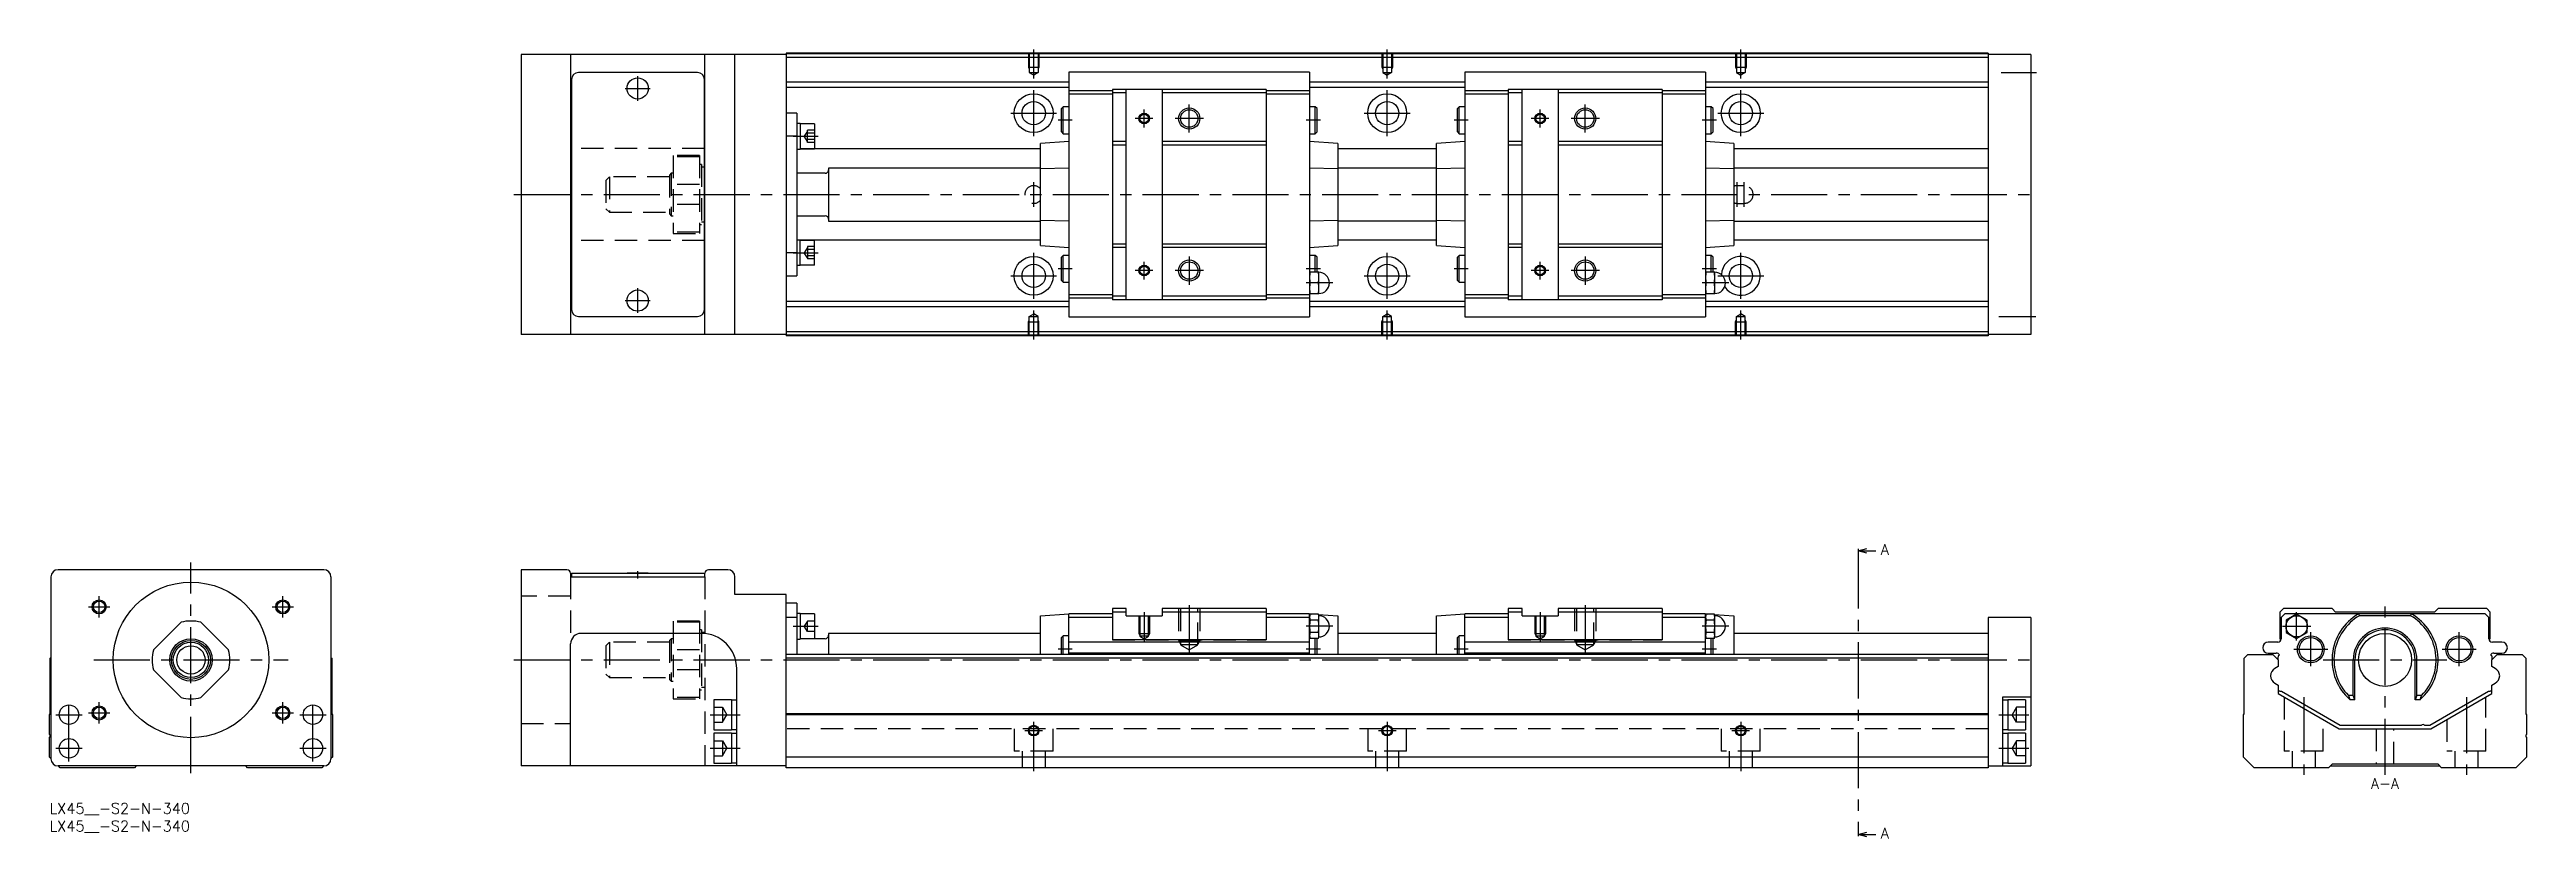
# Model space of a CAD drawing. Extents: x 0 to 701, y -10 to 213.
import ezdxf

# ---------------------------------------------------------------- set-up
doc = ezdxf.new("R2010")
doc.units = 0
doc.header["$LTSCALE"] = 0.5
doc.linetypes.add('CENTER', pattern=[50.8, 31.75, -6.35, 6.35, -6.35])
doc.linetypes.add('DASHED', pattern=[19.05, 12.7, -6.35])
for name, color, linetype in [('MSM_CENTER', 1, 'CENTER'), ('MSM_CONTINUOUS', 7, 'CONTINUOUS'), ('MSM_DASHED', 4, 'DASHED'), ('MSM_NARROW', 5, 'CONTINUOUS'), ('MSM_PART_NUMBER', 7, 'CONTINUOUS')]:
    doc.layers.add(name, color=color, linetype=linetype)
doc.styles.get("Standard").update_dxf_attribs({"font": 'txt.shx', "height": 3, "bigfont": 'bigfont.shx'})

# ---------------------------------------------------------------- blocks, each defined once
blk = doc.blocks.new('*U4')
at = {"layer": 'MSM_PART_NUMBER'}
blk.add_text('LX45__-S2-N-340', height=3, dxfattribs=at).set_placement((0, -3))
blk = doc.blocks.new('*U5')
at = {"layer": 'MSM_PART_NUMBER'}
blk.add_text('LX45__-S2-N-340', height=3, dxfattribs=at).set_placement((0, -8))

msp = doc.modelspace()

# ---------------------------------------------------------------- linework, layer by layer
at = {"layer": 'MSM_CENTER'}
for p, q in [((278.36, 204.91), (278.36, 213.12)), ((378.36, 204.91), (378.36, 213.12)), ((478.36, 204.91), (478.36, 213.12)), ((166.36, 198.62), (166.36, 205.62)), ((552.03, 206.62), (561.98, 206.62)), ((162.86, 202.12), (169.86, 202.12)), ((278.36, 188.62), (278.36, 201.62)), ((322.36, 189.62), (322.36, 197.62)), ((378.36, 188.62), (378.36, 201.62)), ((434.36, 189.62), (434.36, 197.62)), ((478.36, 188.62), (478.36, 201.62)), ((271.86, 195.12), (284.85, 195.12)), ((289.26, 193.12), (285.27, 193.12)), ((312.11, 193.62), (307.11, 193.62)), ((309.61, 191.12), (309.61, 196.12)), ((326.36, 193.62), (318.36, 193.62)), ((359.47, 193.12), (355.45, 193.12)), ((371.86, 195.12), (384.86, 195.12)), ((401.26, 193.12), (397.27, 193.12)), ((424.11, 193.62), (419.11, 193.62)), ((421.61, 191.12), (421.61, 196.12)), ((438.36, 193.62), (430.36, 193.62)), ((471.47, 193.12), (467.45, 193.12)), ((471.86, 195.12), (484.86, 195.12)), ((210.36, 188.58), (217.36, 188.58)), ((278.36, 168.62), (278.36, 175.62)), ((477.36, 168.62), (477.36, 175.62)), ((479.36, 168.62), (479.36, 175.62)), ((131.36, 172.12), (562.36, 172.12)), ((210.36, 155.67), (217.36, 155.67)), ((278.36, 142.62), (278.36, 155.62)), ((322.36, 154.62), (322.36, 146.62)), ((378.36, 142.62), (378.36, 155.62)), ((434.36, 154.62), (434.36, 146.62)), ((478.36, 142.62), (478.36, 155.62)), ((271.86, 149.12), (284.86, 149.12)), ((289.26, 151.12), (285.27, 151.12)), ((312.11, 150.62), (307.11, 150.62)), ((309.61, 148.12), (309.61, 153.12)), ((326.36, 150.62), (318.36, 150.62)), ((359.47, 151.12), (355.45, 151.12)), ((362.95, 147.12), (355.47, 147.12)), ((371.86, 149.12), (384.86, 149.12)), ((401.26, 151.12), (397.27, 151.12)), ((424.11, 150.62), (419.11, 150.62)), ((421.61, 148.12), (421.61, 153.12)), ((438.36, 150.62), (430.36, 150.62)), ((471.47, 151.12), (467.45, 151.12)), ((474.95, 147.12), (467.47, 147.12)), ((471.86, 149.12), (484.86, 149.12)), ((162.86, 142.12), (169.86, 142.12)), ((166.36, 138.62), (166.36, 145.62)), ((278.36, 131.12), (278.36, 139.33)), ((378.36, 131.12), (378.36, 139.33)), ((478.36, 131.12), (478.36, 139.33)), ((551.36, 137.62), (561.86, 137.62)), ((511.52, 70.87), (511.52, -8.37)), ((40, 8.5), (40, 68)), ((166.36, 63.5), (166.36, 65.6)), ((14.02, 52.5), (14.02, 58.5)), ((65.98, 52.5), (65.98, 58.5)), ((11.02, 55.5), (17.02, 55.5)), ((62.98, 55.5), (68.98, 55.5)), ((210.36, 50), (217.36, 50)), ((309.61, 54), (309.61, 45.5)), ((322.36, 56), (322.36, 42.3)), ((362.95, 50), (355.47, 50)), ((421.61, 54), (421.61, 45.5)), ((434.36, 56), (434.36, 42.3)), ((474.95, 50), (467.47, 50)), ((631.59, 50), (639.59, 50)), ((635.59, 46), (635.59, 54)), ((660.59, 8), (660.59, 56)), ((289.26, 43.5), (285.27, 43.5)), ((359.5, 43.5), (355.47, 43.5)), ((401.26, 43.5), (397.27, 43.5)), ((471.5, 43.5), (467.47, 43.5)), ((634.79, 43.5), (644.39, 43.5)), ((639.59, 38.7), (639.59, 48.3)), ((676.79, 43.5), (686.39, 43.5)), ((681.59, 38.7), (681.59, 48.3)), ((12.5, 40.5), (67.5, 40.5)), ((131.36, 40.5), (562.36, 40.5)), ((643.09, 40.5), (678.09, 40.5)), ((5.5, 11.75), (5.5, 28.75)), ((14.02, 22.5), (14.02, 28.5)), ((65.98, 22.5), (65.98, 28.5)), ((74.5, 11.75), (74.5, 28.75)), ((637.59, 29.97), (637.59, 8)), ((683.59, 29.97), (683.59, 8)), ((1.75, 25), (9.25, 25)), ((11.02, 25.5), (17.02, 25.5)), ((62.98, 25.5), (68.98, 25.5)), ((70.75, 25), (78.25, 25)), ((186.86, 25), (195.36, 25)), ((278.36, 9), (278.36, 23)), ((378.36, 23), (378.36, 9)), ((478.36, 23), (478.36, 9)), ((551.36, 25), (559.86, 25)), ((1.75, 15.5), (9.25, 15.5)), ((70.75, 15.5), (78.25, 15.5)), ((186.86, 15.5), (195.36, 15.5)), ((275.86, 20.5), (280.86, 20.5)), ((375.86, 20.5), (380.86, 20.5)), ((475.86, 20.5), (480.86, 20.5)), ((551.36, 15.5), (559.86, 15.5))]:
    msp.add_line(p, q, dxfattribs=at)
at = {"layer": 'MSM_CONTINUOUS'}
for p, q in [((208.36, 211.72), (133.36, 211.72)), ((133.36, 211.72), (133.36, 132.52)), ((147.36, 211.72), (147.36, 132.52)), ((185.36, 132.52), (185.36, 211.72)), ((193.86, 132.52), (193.86, 211.72)), ((548.36, 212.12), (208.36, 212.12)), ((208.36, 212.12), (208.36, 132.12)), ((548.36, 211.92), (208.36, 211.92)), ((548.36, 210.92), (208.36, 210.92)), ((548.36, 212.12), (548.36, 132.12)), ((560.36, 211.72), (548.36, 211.72)), ((560.36, 211.72), (560.36, 132.52)), ((147.66, 204.62), (147.66, 139.62)), ((183.26, 206.62), (149.66, 206.62)), ((185.26, 139.62), (185.26, 204.62)), ((288.31, 203.87), (208.36, 203.87)), ((356.41, 206.72), (288.31, 206.72)), ((288.31, 206.72), (288.31, 137.52)), ((356.41, 206.72), (356.41, 137.52)), ((400.31, 203.87), (356.41, 203.87)), ((468.41, 206.72), (400.31, 206.72)), ((400.31, 206.72), (400.31, 137.52)), ((468.41, 206.72), (468.41, 137.52)), ((548.36, 203.87), (468.41, 203.87)), ((147.66, 202.22), (147.36, 202.22)), ((147.66, 197.72), (147.36, 197.72)), ((185.36, 202.22), (185.26, 202.22)), ((185.36, 197.72), (185.26, 197.72)), ((288.31, 202.37), (208.36, 202.37)), ((286.71, 196.92), (286.21, 196.42)), ((286.21, 189.82), (286.21, 196.42)), ((288.31, 196.92), (286.71, 196.92)), ((286.71, 189.32), (286.71, 196.92)), ((300.61, 201.47), (288.31, 201.47)), ((300.61, 200.47), (288.31, 200.47)), ((344.11, 201.87), (300.61, 201.87)), ((300.61, 201.87), (300.61, 142.37)), ((304.51, 200.87), (300.61, 200.87)), ((304.51, 142.37), (304.51, 201.87)), ((314.71, 201.87), (314.71, 142.37)), ((344.11, 200.87), (314.71, 200.87)), ((344.11, 201.87), (344.11, 142.37)), ((356.41, 201.47), (344.11, 201.47)), ((356.41, 200.47), (344.11, 200.47)), ((400.31, 202.37), (356.41, 202.37)), ((358.01, 196.92), (356.41, 196.92)), ((358.01, 189.32), (358.01, 196.92)), ((358.51, 196.42), (358.01, 196.92)), ((358.51, 189.82), (358.51, 196.42)), ((398.71, 196.92), (398.21, 196.42)), ((398.21, 189.82), (398.21, 196.42)), ((400.31, 196.92), (398.71, 196.92)), ((398.71, 189.32), (398.71, 196.92)), ((412.61, 201.47), (400.31, 201.47)), ((412.61, 200.47), (400.31, 200.47)), ((456.11, 201.87), (412.61, 201.87)), ((412.61, 201.87), (412.61, 142.37)), ((416.51, 200.87), (412.61, 200.87)), ((416.51, 142.37), (416.51, 201.87)), ((426.71, 201.87), (426.71, 142.37)), ((456.11, 200.87), (426.71, 200.87)), ((456.11, 201.87), (456.11, 142.37)), ((468.41, 201.47), (456.11, 201.47)), ((468.41, 200.47), (456.11, 200.47)), ((548.36, 202.37), (468.41, 202.37)), ((470.01, 196.92), (468.41, 196.92)), ((470.01, 189.32), (470.01, 196.92)), ((470.51, 196.42), (470.01, 196.92)), ((470.51, 189.82), (470.51, 196.42)), ((211.36, 195.12), (208.36, 195.12)), ((211.36, 195.12), (211.36, 149.12)), ((212.36, 192.23), (211.36, 192.23)), ((212.36, 192.23), (212.36, 184.93)), ((216.36, 192.08), (212.36, 192.08)), ((216.36, 192.08), (216.36, 185.08)), ((286.21, 189.82), (286.71, 189.32)), ((286.71, 189.32), (288.31, 189.32)), ((356.41, 189.32), (358.01, 189.32)), ((358.01, 189.32), (358.51, 189.82)), ((398.21, 189.82), (398.71, 189.32)), ((398.71, 189.32), (400.31, 189.32)), ((468.41, 189.32), (470.01, 189.32)), ((470.01, 189.32), (470.51, 189.82)), ((147.66, 185.12), (147.36, 185.12)), ((185.36, 185.12), (185.26, 185.12)), ((211.36, 188.65), (208.36, 188.65)), ((211.36, 184.93), (212.36, 184.93)), ((212.36, 185.08), (216.36, 185.08)), ((280.31, 185.05), (212.36, 185.05)), ((288.31, 187.12), (280.31, 186.57)), ((280.31, 157.68), (280.31, 186.57)), ((304.51, 187.12), (300.61, 187.12)), ((304.51, 186.12), (300.61, 186.12)), ((344.11, 187.12), (314.71, 187.12)), ((344.11, 186.12), (314.71, 186.12)), ((364.41, 186.57), (356.41, 187.12)), ((364.41, 186.57), (364.41, 157.68)), ((392.31, 185.05), (364.41, 185.05)), ((400.31, 187.12), (392.31, 186.57)), ((392.31, 157.68), (392.31, 186.57)), ((416.51, 187.12), (412.61, 187.12)), ((416.51, 186.12), (412.61, 186.12)), ((456.11, 187.12), (426.71, 187.12)), ((456.11, 186.12), (426.71, 186.12)), ((476.41, 186.57), (468.41, 187.12)), ((476.41, 186.57), (476.41, 157.68)), ((548.36, 185.05), (476.41, 185.05)), ((185.36, 179.87), (185.26, 179.87)), ((219.36, 178.12), (211.36, 178.12)), ((220.36, 179.62), (220.36, 164.62)), ((280.31, 179.62), (220.36, 179.62)), ((288.31, 179.61), (280.31, 179.36)), ((364.41, 179.36), (356.41, 179.61)), ((392.31, 179.62), (364.41, 179.62)), ((400.31, 179.61), (392.31, 179.36)), ((476.41, 179.36), (468.41, 179.61)), ((548.36, 179.62), (476.41, 179.62)), ((185.26, 164.37), (185.36, 164.37)), ((211.36, 166.12), (219.36, 166.12)), ((220.36, 164.62), (280.31, 164.62)), ((280.31, 164.89), (288.31, 164.64)), ((356.41, 164.64), (364.41, 164.89)), ((392.31, 164.62), (364.41, 164.62)), ((392.31, 164.89), (400.31, 164.64)), ((468.41, 164.64), (476.41, 164.89)), ((476.41, 164.62), (548.36, 164.62)), ((147.66, 159.12), (147.36, 159.12)), ((185.36, 159.12), (185.26, 159.12)), ((211.36, 155.6), (208.36, 155.6)), ((211.36, 159.32), (212.36, 159.32)), ((212.36, 152.02), (212.36, 159.32)), ((280.31, 159.2), (212.36, 159.2)), ((212.36, 159.17), (216.36, 159.17)), ((216.36, 152.17), (216.36, 159.17)), ((280.31, 157.68), (288.31, 157.12)), ((286.71, 154.92), (286.21, 154.42)), ((286.21, 147.82), (286.21, 154.42)), ((288.31, 154.92), (286.71, 154.92)), ((286.71, 147.32), (286.71, 154.92)), ((304.51, 158.12), (300.61, 158.12)), ((304.51, 157.12), (300.61, 157.12)), ((344.11, 158.12), (314.71, 158.12)), ((344.11, 157.12), (314.71, 157.12)), ((356.41, 157.12), (364.41, 157.68)), ((358.01, 154.92), (356.41, 154.92)), ((358.51, 154.42), (358.01, 154.92)), ((358.01, 150.12), (358.01, 154.92)), ((358.51, 150.12), (358.51, 154.42)), ((392.31, 159.2), (364.41, 159.2)), ((392.31, 157.68), (400.31, 157.12)), ((398.71, 154.92), (398.21, 154.42)), ((398.21, 147.82), (398.21, 154.42)), ((400.31, 154.92), (398.71, 154.92)), ((398.71, 147.32), (398.71, 154.92)), ((416.51, 158.12), (412.61, 158.12)), ((416.51, 157.12), (412.61, 157.12)), ((456.11, 158.12), (426.71, 158.12)), ((456.11, 157.12), (426.71, 157.12)), ((468.41, 157.12), (476.41, 157.68)), ((470.01, 154.92), (468.41, 154.92)), ((470.51, 154.42), (470.01, 154.92)), ((470.01, 150.12), (470.01, 154.92)), ((470.51, 150.12), (470.51, 154.42)), ((548.36, 159.2), (476.41, 159.2)), ((208.36, 149.12), (211.36, 149.12)), ((212.36, 152.02), (211.36, 152.02)), ((216.36, 152.17), (212.36, 152.17)), ((286.21, 147.82), (286.71, 147.32)), ((286.71, 147.32), (288.31, 147.32)), ((359.01, 150.12), (356.41, 150.12)), ((358.89, 147.12), (356.53, 147.12)), ((359.01, 144.12), (359.01, 150.12)), ((398.21, 147.82), (398.71, 147.32)), ((398.71, 147.32), (400.31, 147.32)), ((471.01, 150.12), (468.41, 150.12)), ((470.89, 147.12), (468.53, 147.12)), ((471.01, 144.12), (471.01, 150.12)), ((147.66, 146.52), (147.36, 146.52)), ((147.36, 142.02), (147.66, 142.02)), ((185.36, 146.52), (185.26, 146.52)), ((185.26, 142.02), (185.36, 142.02)), ((288.31, 141.87), (208.36, 141.87)), ((288.31, 140.37), (208.36, 140.37)), ((300.61, 143.77), (288.31, 143.77)), ((300.61, 142.77), (288.31, 142.77)), ((304.51, 143.37), (300.61, 143.37)), ((344.11, 142.37), (300.61, 142.37)), ((344.11, 143.37), (314.71, 143.37)), ((356.41, 143.77), (344.11, 143.77)), ((356.41, 142.77), (344.11, 142.77)), ((356.41, 144.12), (359.01, 144.12)), ((400.31, 141.87), (356.41, 141.87)), ((400.31, 140.37), (356.41, 140.37)), ((412.61, 143.77), (400.31, 143.77)), ((412.61, 142.77), (400.31, 142.77)), ((416.51, 143.37), (412.61, 143.37)), ((456.11, 142.37), (412.61, 142.37)), ((456.11, 143.37), (426.71, 143.37)), ((468.41, 143.77), (456.11, 143.77)), ((468.41, 142.77), (456.11, 142.77)), ((468.41, 144.12), (471.01, 144.12)), ((548.36, 141.87), (468.41, 141.87)), ((548.36, 140.37), (468.41, 140.37)), ((149.66, 137.62), (183.26, 137.62)), ((548.36, 133.32), (208.36, 133.32)), ((288.31, 137.52), (356.41, 137.52)), ((400.31, 137.52), (468.41, 137.52)), ((208.36, 132.52), (133.36, 132.52)), ((548.36, 132.32), (208.36, 132.32)), ((548.36, 132.12), (208.36, 132.12)), ((560.36, 132.52), (548.36, 132.52)), ((511.52, 71.37), (514.02, 72.04)), ((511.52, 71.87), (511.52, 70.87)), ((511.52, 71.37), (516.52, 71.37)), ((514.02, 70.7), (511.52, 71.37)), ((0.4, 64), (0.4, 12.5)), ((77.6, 66), (2.4, 66)), ((79.6, 64), (79.6, 12.5)), ((146.36, 66), (133.36, 66)), ((133.36, 66), (133.36, 10.5)), ((147.36, 65), (147.36, 64)), ((147.36, 64), (185.36, 64)), ((147.66, 65), (147.66, 64)), ((147.66, 65), (185.26, 65)), ((163.36, 65.1), (169.36, 65.1)), ((163.36, 65.1), (163.36, 65)), ((169.36, 65), (169.36, 65.1)), ((185.26, 65), (185.26, 64)), ((185.36, 64), (185.36, 65)), ((191.86, 66), (186.36, 66)), ((193.86, 59), (193.86, 64)), ((208.36, 59), (193.86, 59)), ((208.36, 10), (208.36, 59)), ((211.36, 56.5), (208.36, 56.5)), ((211.36, 56.5), (211.36, 42)), ((29.36, 43.3), (37.2, 51.14)), ((42.8, 51.14), (50.64, 43.3)), ((211.36, 52.5), (208.36, 52.5)), ((212.36, 53.65), (211.36, 53.65)), ((212.36, 53.65), (212.36, 46.35)), ((216.36, 53.5), (212.36, 53.5)), ((216.36, 53.5), (216.36, 46.5)), ((280.31, 53), (288.31, 53.5)), ((280.31, 42), (280.31, 53)), ((300.61, 53.5), (288.31, 53.5)), ((288.31, 42), (288.31, 53.5)), ((300.61, 52.5), (288.31, 52.5)), ((300.61, 55), (300.61, 46.15)), ((304.51, 55), (300.61, 55)), ((304.51, 54), (300.61, 54)), ((304.51, 53), (304.51, 55)), ((304.51, 53), (314.71, 53)), ((314.71, 55), (314.71, 53)), ((344.11, 55), (314.71, 55)), ((344.11, 54), (314.71, 54)), ((344.11, 55), (344.11, 46.15)), ((356.41, 53.5), (344.11, 53.5)), ((356.41, 52.5), (344.11, 52.5)), ((356.41, 53.5), (356.98, 53.46)), ((356.41, 42), (356.41, 53.5)), ((356.53, 53.46), (356.41, 53)), ((356.42, 52.41), (356.41, 52.6)), ((358.89, 53.46), (356.53, 53.46)), ((358.89, 51.73), (356.53, 51.73)), ((359.01, 53), (358.89, 53.46)), ((358.92, 53.34), (364.41, 53)), ((359.01, 47), (359.01, 53)), ((364.41, 53), (364.41, 42)), ((392.31, 53), (400.31, 53.5)), ((392.31, 42), (392.31, 53)), ((412.61, 53.5), (400.31, 53.5)), ((400.31, 42), (400.31, 53.5)), ((412.61, 52.5), (400.31, 52.5)), ((412.61, 55), (412.61, 46.15)), ((416.51, 55), (412.61, 55)), ((416.51, 54), (412.61, 54)), ((416.51, 53), (416.51, 55)), ((416.51, 53), (426.71, 53)), ((426.71, 55), (426.71, 53)), ((456.11, 55), (426.71, 55)), ((456.11, 54), (426.71, 54)), ((456.11, 55), (456.11, 46.15)), ((468.41, 53.5), (456.11, 53.5)), ((468.41, 52.5), (456.11, 52.5)), ((468.41, 53.5), (468.98, 53.46)), ((468.41, 42), (468.41, 53.5)), ((468.53, 53.46), (468.41, 53)), ((468.42, 52.41), (468.41, 52.6)), ((470.89, 53.46), (468.53, 53.46)), ((470.89, 51.73), (468.53, 51.73)), ((471.01, 53), (470.89, 53.46)), ((470.92, 53.34), (476.41, 53)), ((471.01, 47), (471.01, 53)), ((476.41, 53), (476.41, 42)), ((560.36, 52.5), (548.36, 52.5)), ((548.36, 52.5), (548.36, 10)), ((560.36, 52.5), (560.36, 10.5)), ((631.84, 55), (630.84, 54)), ((630.84, 54), (630.84, 46.62)), ((632.24, 53.5), (631.24, 52.5)), ((631.24, 52.5), (631.24, 46.5)), ((645.59, 55), (631.84, 55)), ((688.94, 53.5), (632.24, 53.5)), ((635.59, 53.46), (632.59, 51.73)), ((632.59, 51.73), (632.59, 48.27)), ((638.59, 51.73), (635.59, 53.46)), ((638.59, 48.27), (638.59, 51.73)), ((646.59, 54), (645.59, 55)), ((674.59, 54), (646.59, 54)), ((653.11, 53.5), (653.36, 53)), ((667.82, 53), (653.36, 53)), ((667.82, 53), (668.08, 53.5)), ((675.59, 55), (674.59, 54)), ((689.34, 55), (675.59, 55)), ((689.94, 52.5), (688.94, 53.5)), ((690.34, 54), (689.34, 55)), ((689.94, 46.5), (689.94, 52.5)), ((690.34, 46.62), (690.34, 54)), ((147.36, 10.5), (147.36, 45)), ((184.36, 48), (150.36, 48)), ((211.36, 46.35), (212.36, 46.35)), ((219.36, 46.5), (212.36, 46.5)), ((220.36, 48), (220.36, 42)), ((280.31, 48), (220.36, 48)), ((286.71, 47.3), (286.21, 46.8)), ((286.21, 42), (286.21, 46.8)), ((286.71, 42), (286.71, 47.3)), ((288.31, 47.3), (286.71, 47.3)), ((356.41, 45.5), (288.31, 45.5)), ((356.41, 42.4), (288.31, 42.4)), ((344.11, 46.15), (300.61, 46.15)), ((356.41, 47), (356.53, 46.54)), ((358.89, 48.27), (356.53, 48.27)), ((358.89, 46.54), (356.53, 46.54)), ((358.01, 42), (358.01, 46.54)), ((358.51, 42), (358.51, 46.54)), ((358.89, 46.54), (359.01, 47)), ((392.31, 48), (364.41, 48)), ((398.71, 47.3), (398.21, 46.8)), ((398.21, 42), (398.21, 46.8)), ((398.71, 42), (398.71, 47.3)), ((400.31, 47.3), (398.71, 47.3)), ((468.41, 45.5), (400.31, 45.5)), ((468.41, 42.4), (400.31, 42.4)), ((456.11, 46.15), (412.61, 46.15)), ((468.41, 47), (468.53, 46.54)), ((470.89, 48.27), (468.53, 48.27)), ((470.89, 46.54), (468.53, 46.54)), ((470.01, 42), (470.01, 46.54)), ((470.51, 42), (470.51, 46.54)), ((470.89, 46.54), (471.01, 47)), ((548.36, 48), (476.41, 48)), ((630.24, 45.5), (627.54, 45.5)), ((627.54, 42.4), (629.84, 42.4)), ((632.59, 48.27), (635.59, 46.54)), ((635.59, 46.54), (638.59, 48.27)), ((693.64, 45.5), (690.94, 45.5)), ((691.34, 42.4), (693.64, 42.4)), ((0.2, 41), (0.4, 41.2)), ((0.2, 25.2), (0.2, 41)), ((37.2, 29.86), (29.36, 37.7)), ((50.64, 37.7), (42.8, 29.86)), ((79.6, 41.2), (79.8, 41)), ((79.8, 41), (79.8, 25.2)), ((194.36, 10.5), (194.36, 38)), ((548.36, 42), (208.36, 42)), ((548.36, 41), (208.36, 41)), ((620.79, 41), (621.79, 42)), ((620.79, 25.2), (620.79, 41)), ((621.79, 42), (628.84, 42)), ((628.84, 42), (630.34, 40.5)), ((630.34, 38.61), (629.45, 38.1)), ((630.29, 41.2), (630.29, 40.55)), ((630.34, 40.5), (630.34, 38.61)), ((651.59, 30.44), (651.59, 40.5)), ((652.09, 29.22), (652.09, 40.5)), ((669.09, 29.22), (669.09, 40.5)), ((669.59, 30.44), (669.59, 40.5)), ((690.84, 40.5), (692.34, 42)), ((690.84, 38.61), (690.84, 40.5)), ((691.74, 38.1), (690.84, 38.61)), ((690.89, 40.55), (690.89, 41.2)), ((692.34, 42), (699.39, 42)), ((699.39, 42), (700.39, 41)), ((700.39, 41), (700.39, 25.2)), ((192.86, 29.25), (187.86, 29.25)), ((187.86, 29.25), (187.86, 20.75)), ((192.86, 29.25), (192.86, 20.75)), ((194.36, 29.15), (192.86, 29.15)), ((552.36, 30), (552.36, 10.5)), ((560.36, 30), (552.36, 30)), ((553.86, 29.15), (552.36, 29.15)), ((558.86, 29.25), (553.86, 29.25)), ((553.86, 29.25), (553.86, 20.75)), ((558.86, 29.25), (558.86, 20.75)), ((629.45, 33.9), (630.34, 33.39)), ((630.34, 33.39), (630.34, 31)), ((630.34, 31), (647.66, 21)), ((631.09, 31.61), (631.29, 31.61)), ((631.29, 31.61), (647.93, 22)), ((651.59, 30.44), (650.23, 30.44)), ((652.09, 29.22), (650.71, 29.22)), ((652.09, 29.22), (651.59, 30.44)), ((669.59, 30.44), (669.09, 29.22)), ((670.48, 29.22), (669.09, 29.22)), ((670.95, 30.44), (669.59, 30.44)), ((673.25, 22), (689.89, 31.61)), ((673.52, 21), (690.84, 31)), ((689.89, 31.61), (690.09, 31.61)), ((690.84, 33.39), (691.74, 33.9)), ((690.84, 31), (690.84, 33.39)), ((0, 25), (0.2, 25.2)), ((0, 19.4), (0, 25)), ((79.8, 25.2), (80, 25)), ((80, 25), (80, 13)), ((548.36, 25.2), (208.36, 25.2)), ((548.36, 25), (208.36, 25)), ((620.59, 25), (620.79, 25.2)), ((620.59, 13), (620.59, 25)), ((647.93, 22), (670.94, 22)), ((671.74, 22), (673.25, 22)), ((700.39, 25.2), (700.59, 25)), ((700.59, 25), (700.59, 19.4)), ((0, 13), (0, 18.6)), ((187.86, 20.75), (192.86, 20.75)), ((192.86, 19.75), (187.86, 19.75)), ((187.86, 19.75), (187.86, 11.25)), ((192.86, 20.85), (194.36, 20.85)), ((192.86, 19.75), (192.86, 11.25)), ((194.36, 19.65), (192.86, 19.65)), ((552.36, 20.85), (553.86, 20.85)), ((553.86, 19.65), (552.36, 19.65)), ((553.86, 20.75), (558.86, 20.75)), ((558.86, 19.75), (553.86, 19.75)), ((553.86, 19.75), (553.86, 11.25)), ((558.86, 19.75), (558.86, 11.25)), ((647.66, 21), (673.52, 21)), ((700.59, 18.6), (700.59, 13)), ((0.4, 12.6), (0, 13)), ((77.6, 10.5), (2.4, 10.5)), ((3, 10), (2.5, 10.5)), ((24, 10), (3, 10)), ((24.5, 10.5), (24, 10)), ((56, 10), (55.5, 10.5)), ((77, 10), (56, 10)), ((77.5, 10.5), (77, 10)), ((80, 13), (79.6, 12.6)), ((208.36, 10.5), (133.36, 10.5)), ((187.86, 11.25), (192.86, 11.25)), ((192.86, 11.35), (194.36, 11.35)), ((548.36, 13), (208.36, 13)), ((548.36, 10), (208.36, 10)), ((548.36, 10.5), (560.36, 10.5)), ((552.36, 11.35), (553.86, 11.35)), ((553.86, 11.25), (558.86, 11.25)), ((623.59, 10), (620.59, 13)), ((644.59, 10), (623.59, 10)), ((645.59, 11), (644.59, 10)), ((645.09, 10.5), (676.09, 10.5)), ((675.59, 11), (645.59, 11)), ((676.59, 10), (675.59, 11)), ((697.59, 10), (676.59, 10)), ((700.59, 13), (697.59, 10)), ((511.52, -8.87), (514.02, -8.2)), ((511.52, -8.37), (511.52, -9.37)), ((511.52, -8.87), (516.52, -8.87)), ((514.02, -9.54), (511.52, -8.87))]:
    msp.add_line(p, q, dxfattribs=at)
for centre, radius in [((166.36, 202.12), 3), ((278.36, 195.12), 5.5), ((278.36, 195.12), 3.3), ((378.36, 195.12), 5.5), ((378.36, 195.12), 3.3), ((478.36, 195.12), 5.5), ((478.36, 195.12), 3.3), ((309.61, 193.62), 1.23), ((322.36, 193.62), 2.46), ((421.61, 193.62), 1.23), ((434.36, 193.62), 2.46), ((278.36, 149.12), 5.5), ((378.36, 149.12), 5.5), ((278.36, 149.12), 3.3), ((309.61, 150.62), 1.23), ((322.36, 150.62), 2.46), ((378.36, 149.12), 3.3), ((421.61, 150.62), 1.23), ((434.36, 150.62), 2.46), ((478.36, 149.12), 3.3), ((166.36, 142.12), 3), ((14.02, 55.5), 1.62), ((40, 40.5), 22), ((65.98, 55.5), 1.62), ((635.59, 50), 3), ((40, 40.5), 6), ((40, 40.5), 5.5), ((40, 40.5), 5), ((40, 40.5), 4), ((639.59, 43.5), 3.8), ((639.59, 43.5), 3.3), ((660.59, 40.5), 7.5), ((681.59, 43.5), 3.8), ((681.59, 43.5), 3.3), ((5.5, 25), 2.75), ((14.02, 25.5), 1.62), ((65.98, 25.5), 1.62), ((74.5, 25), 2.75), ((278.36, 20.5), 1.23), ((378.36, 20.5), 1.23), ((478.36, 20.5), 1.23), ((5.5, 15.5), 2.75), ((74.5, 15.5), 2.75)]:
    msp.add_circle(centre, radius, dxfattribs=at)
for centre, radius, start, end in [((149.66, 204.62), 2, 90, 180), ((183.26, 204.62), 2, 0, 90), ((219.36, 179.12), 1, 270, 0), ((219.36, 165.12), 1, 0, 90), ((478.36, 149.12), 5.5, 214.12162, 176.32265), ((366.1, 148.58), 9.69, 170.8086, 179.713), ((366.11, 148.67), 9.7, 180.28862, 189.18978), ((366.1, 145.58), 9.69, 170.8086, 179.713), ((349.31, 148.58), 9.7, 0.28862, 9.18978), ((349.32, 148.67), 9.69, 350.8086, 359.713), ((349.31, 145.58), 9.7, 0.28862, 9.18978), ((359.01, 147.12), 3, 270, 90), ((478.1, 148.58), 9.69, 170.8086, 179.713), ((478.11, 148.67), 9.7, 180.28862, 189.18978), ((478.1, 145.58), 9.69, 170.8086, 179.713), ((461.31, 148.58), 9.7, 0.28862, 9.18978), ((461.32, 148.67), 9.69, 350.8086, 359.713), ((461.31, 145.58), 9.7, 0.28862, 9.18978), ((471.01, 147.12), 3, 270, 90), ((366.11, 145.67), 9.7, 180.28862, 189.18978), ((349.32, 145.67), 9.69, 350.8086, 359.713), ((478.11, 145.67), 9.7, 180.28862, 189.18978), ((461.32, 145.67), 9.69, 350.8086, 359.713), ((149.66, 139.62), 2, 180, 270), ((183.26, 139.62), 2, 270, 0), ((2.4, 64), 2, 90, 180), ((77.6, 64), 2, 0, 90), ((146.36, 65), 1, 360, 90), ((186.36, 65), 1, 90, 180), ((191.86, 64), 2, 360, 90), ((40, 40.5), 11, 75.27264, 104.72736), ((359.72, 52.57), 3.31, 164.22771, 179.4294), ((359.72, 52.63), 3.31, 180.57378, 195.76911), ((369.3, 49.95), 12.89, 172.03062, 179.75617), ((369.87, 50.1), 13.46, 180.40698, 187.80623), ((355.7, 52.56), 3.31, 0.57378, 15.76911), ((355.7, 52.63), 3.31, 344.22771, 359.4294), ((346.12, 49.94), 12.89, 0.24521, 7.968), ((345.55, 50.1), 13.46, 352.19377, 359.59302), ((359.01, 50), 3, 270, 90), ((471.72, 52.57), 3.31, 164.22771, 179.4294), ((471.72, 52.63), 3.31, 180.57378, 195.76911), ((481.3, 49.95), 12.89, 172.03062, 179.75617), ((481.87, 50.1), 13.46, 180.40698, 187.80623), ((467.7, 52.56), 3.31, 0.57378, 15.76911), ((467.7, 52.63), 3.31, 344.22771, 359.4294), ((458.12, 49.94), 12.89, 0.24521, 7.968), ((457.55, 50.1), 13.46, 352.19377, 359.59302), ((471.01, 50), 3, 270, 90), ((660.59, 40.5), 15, 119.92643, 228.76392), ((660.59, 40.5), 14.44, 120.05097, 224.15139), ((660.59, 40.5), 9, 0, 180), ((660.59, 40.5), 14.44, 315.84861, 59.94903), ((660.59, 40.5), 15, 311.23608, 60.07357), ((40, 40.5), 11, 165.27264, 194.72736), ((40, 40.5), 11, 345.27264, 14.72736), ((150.36, 45), 3, 90, 180), ((184.36, 38), 10, 0, 90), ((219.36, 47.5), 1, 270, 0), ((359.72, 47.37), 3.31, 164.22771, 179.4294), ((359.72, 47.44), 3.31, 180.57378, 195.76911), ((355.7, 47.37), 3.31, 0.57378, 15.76911), ((355.7, 47.43), 3.31, 344.22771, 359.4294), ((471.72, 47.37), 3.31, 164.22771, 179.4294), ((471.72, 47.44), 3.31, 180.57378, 195.76911), ((467.7, 47.37), 3.31, 0.57378, 15.76911), ((467.7, 47.43), 3.31, 344.22771, 359.4294), ((627.54, 43.95), 1.55, 90, 270), ((629.84, 41.4), 1, 30.09191, 90), ((630.24, 46.5), 1, 270, 0), ((631.34, 46.62), 0.5, 180, 251.07258), ((660.59, 40.5), 8.5, 0, 180), ((690.94, 46.5), 1, 180, 270), ((689.84, 46.62), 0.5, 289.00551, 0), ((691.34, 41.4), 1, 90, 149.90809), ((693.64, 43.95), 1.55, 270, 90), ((630.75, 35.85), 2.6, 120.00003, 176.58933), ((630.75, 36.15), 2.6, 183.41067, 239.99996), ((631.09, 41.2), 0.8, 118.74892, 180), ((690.09, 41.2), 0.8, 0, 61.25108), ((690.44, 35.85), 2.6, 3.41067, 59.99996), ((690.44, 36.15), 2.6, 300.00004, 356.58933), ((40, 40.5), 11, 255.27264, 284.72736), ((631.09, 32.41), 0.8, 200.37237, 270), ((664.22, 35.16), 14.76, 198.65668, 203.74193), ((656.88, 35.2), 14.86, 336.27386, 341.32752), ((690.09, 32.41), 0.8, 270, 339.63587), ((671.34, 21.7), 0.5, 36.8699, 143.1301), ((-0.3, 19), 0.5, 306.8699, 53.1301), ((700.89, 19), 0.5, 126.8699, 233.1301), ((2.4, 12.5), 2, 180, 270), ((77.6, 12.5), 2, 270, 0)]:
    msp.add_arc(centre, radius, start, end, dxfattribs=at)
at = {"layer": 'MSM_DASHED'}
for p, q in [((276.86, 212.12), (276.86, 208.12)), ((277.13, 212.12), (277.13, 206.62)), ((279.59, 212.12), (279.59, 206.62)), ((279.86, 212.12), (279.86, 208.12)), ((376.86, 212.12), (376.86, 208.12)), ((377.13, 212.12), (377.13, 206.62)), ((379.59, 212.12), (379.59, 206.62)), ((379.86, 212.12), (379.86, 208.12)), ((476.86, 212.12), (476.86, 208.12)), ((477.13, 212.12), (477.13, 206.62)), ((479.59, 212.12), (479.59, 206.62)), ((479.86, 212.12), (479.86, 208.12)), ((276.86, 208.12), (277.13, 207.66)), ((276.86, 208.12), (279.86, 208.12)), ((277.13, 206.62), (278.36, 205.91)), ((277.13, 206.62), (279.59, 206.62)), ((279.59, 206.62), (278.36, 205.91)), ((279.86, 208.12), (279.59, 207.66)), ((376.86, 208.12), (379.86, 208.12)), ((376.86, 208.12), (377.13, 207.66)), ((377.13, 206.62), (379.59, 206.62)), ((377.13, 206.62), (378.36, 205.91)), ((379.59, 206.62), (378.36, 205.91)), ((379.86, 208.12), (379.59, 207.66)), ((476.86, 208.12), (479.86, 208.12)), ((476.86, 208.12), (477.13, 207.66)), ((477.13, 206.62), (479.59, 206.62)), ((477.13, 206.62), (478.36, 205.91)), ((479.59, 206.62), (478.36, 205.91)), ((479.86, 208.12), (479.59, 207.66)), ((214.36, 190.08), (213.49, 188.58)), ((214.36, 186.85), (214.36, 190.31)), ((216.36, 190.31), (214.36, 190.31)), ((216.36, 189.45), (214.36, 189.45)), ((185.26, 185.12), (147.66, 185.12)), ((183.86, 183.12), (176.36, 183.12)), ((176.36, 183.12), (176.36, 161.12)), ((183.86, 182.76), (176.36, 182.76)), ((183.86, 183.12), (183.86, 161.12)), ((214.36, 187.08), (213.49, 188.58)), ((216.36, 187.71), (214.36, 187.71)), ((216.36, 186.85), (214.36, 186.85)), ((158.36, 177.12), (157.36, 176.12)), ((157.36, 176.12), (157.36, 168.12)), ((158.36, 177.12), (158.36, 167.12)), ((175.36, 177.12), (158.36, 177.12)), ((175.86, 178.12), (175.36, 177.62)), ((175.36, 177.62), (175.36, 166.62)), ((175.86, 178.12), (175.86, 166.12)), ((176.36, 178.12), (175.86, 178.12)), ((184.36, 180.62), (183.86, 180.62)), ((184.36, 180.62), (184.36, 163.62)), ((185.26, 179.87), (184.36, 179.87)), ((183.86, 174.92), (176.36, 174.92)), ((183.86, 169.33), (176.36, 169.33)), ((479.36, 174.62), (477.36, 174.62)), ((477.36, 169.62), (479.36, 169.62)), ((157.36, 168.12), (158.36, 167.12)), ((158.36, 167.12), (175.36, 167.12)), ((175.36, 166.62), (175.86, 166.12)), ((175.86, 166.12), (176.36, 166.12)), ((183.86, 161.49), (176.36, 161.49)), ((183.86, 163.62), (184.36, 163.62)), ((184.36, 164.37), (185.26, 164.37)), ((185.26, 159.12), (147.66, 159.12)), ((176.36, 161.12), (183.86, 161.12)), ((214.36, 157.17), (213.49, 155.67)), ((214.36, 154.17), (213.49, 155.67)), ((214.36, 157.4), (214.36, 153.94)), ((216.36, 157.4), (214.36, 157.4)), ((216.36, 156.54), (214.36, 156.54)), ((216.36, 154.8), (214.36, 154.8)), ((216.36, 153.94), (214.36, 153.94)), ((276.86, 136.12), (277.13, 136.59)), ((276.86, 132.12), (276.86, 136.12)), ((276.86, 136.12), (279.86, 136.12)), ((277.13, 137.62), (278.36, 138.33)), ((277.13, 132.12), (277.13, 137.62)), ((277.13, 137.62), (279.59, 137.62)), ((279.59, 137.62), (278.36, 138.33)), ((279.59, 132.12), (279.59, 137.62)), ((279.86, 136.12), (279.59, 136.59)), ((279.86, 132.12), (279.86, 136.12)), ((376.86, 136.12), (377.13, 136.59)), ((376.86, 136.12), (379.86, 136.12)), ((376.86, 132.12), (376.86, 136.12)), ((377.13, 137.62), (378.36, 138.33)), ((377.13, 137.62), (379.59, 137.62)), ((377.13, 132.12), (377.13, 137.62)), ((379.59, 137.62), (378.36, 138.33)), ((379.59, 132.12), (379.59, 137.62)), ((379.86, 136.12), (379.59, 136.59)), ((379.86, 132.12), (379.86, 136.12)), ((476.86, 136.12), (477.13, 136.59)), ((476.86, 136.12), (479.86, 136.12)), ((476.86, 132.12), (476.86, 136.12)), ((477.13, 137.62), (478.36, 138.33)), ((477.13, 137.62), (479.59, 137.62)), ((477.13, 132.12), (477.13, 137.62)), ((479.59, 137.62), (478.36, 138.33)), ((479.59, 132.12), (479.59, 137.62)), ((479.86, 136.12), (479.59, 136.59)), ((479.86, 132.12), (479.86, 136.12)), ((147.36, 64), (147.36, 45)), ((185.36, 64), (185.36, 10.5)), ((147.36, 58.5), (133.36, 58.5)), ((183.86, 51.5), (176.36, 51.5)), ((176.36, 51.5), (176.36, 29.5)), ((183.86, 51.14), (176.36, 51.14)), ((183.86, 51.5), (183.86, 29.5)), ((214.36, 51.5), (213.49, 50)), ((214.36, 48.5), (213.49, 50)), ((214.36, 48.5), (214.36, 51.5)), ((216.36, 51.5), (214.36, 51.5)), ((214.36, 50), (216.36, 50)), ((308.11, 53), (308.11, 48)), ((308.38, 53), (308.38, 47.21)), ((310.84, 47.21), (310.84, 53)), ((311.11, 53), (311.11, 48)), ((319.36, 55), (319.36, 46)), ((319.9, 55), (319.9, 44.72)), ((324.82, 44.72), (324.82, 55)), ((325.36, 55), (325.36, 46)), ((420.11, 53), (420.11, 48)), ((420.38, 53), (420.38, 47.21)), ((422.84, 47.21), (422.84, 53)), ((423.11, 53), (423.11, 48)), ((431.36, 55), (431.36, 46)), ((431.9, 55), (431.9, 44.72)), ((436.82, 44.72), (436.82, 55)), ((437.36, 55), (437.36, 46)), ((158.36, 45.5), (157.36, 44.5)), ((157.36, 44.5), (157.36, 36.5)), ((175.36, 45.5), (158.36, 45.5)), ((158.36, 45.5), (158.36, 35.5)), ((175.86, 46.5), (175.36, 46)), ((175.36, 46), (175.36, 35)), ((176.36, 46.5), (175.86, 46.5)), ((175.86, 46.5), (175.86, 34.5)), ((183.86, 43.3), (176.36, 43.3)), ((184.36, 49), (183.86, 49)), ((184.36, 49), (184.36, 32)), ((185.36, 48.25), (184.36, 48.25)), ((216.36, 48.5), (214.36, 48.5)), ((300.61, 46.15), (344.11, 46.15)), ((308.11, 48), (311.11, 48)), ((308.11, 48), (308.38, 47.53)), ((308.38, 47.21), (309.61, 46.5)), ((310.84, 47.21), (308.38, 47.21)), ((309.61, 46.5), (310.84, 47.21)), ((311.11, 48), (310.84, 47.53)), ((319.36, 46), (319.9, 45.06)), ((319.36, 46), (325.36, 46)), ((319.9, 44.72), (322.36, 43.3)), ((324.82, 44.72), (319.9, 44.72)), ((322.36, 43.3), (324.82, 44.72)), ((325.36, 46), (324.82, 45.06)), ((412.61, 46.15), (456.11, 46.15)), ((420.11, 48), (423.11, 48)), ((420.11, 48), (420.38, 47.53)), ((420.38, 47.21), (421.61, 46.5)), ((422.84, 47.21), (420.38, 47.21)), ((421.61, 46.5), (422.84, 47.21)), ((423.11, 48), (422.84, 47.53)), ((431.36, 46), (431.9, 45.06)), ((431.36, 46), (437.36, 46)), ((431.9, 44.72), (434.36, 43.3)), ((436.82, 44.72), (431.9, 44.72)), ((434.36, 43.3), (436.82, 44.72)), ((437.36, 46), (436.82, 45.06)), ((157.36, 36.5), (158.36, 35.5)), ((158.36, 35.5), (175.36, 35.5)), ((183.86, 37.7), (176.36, 37.7)), ((175.36, 35), (175.86, 34.5)), ((175.86, 34.5), (176.36, 34.5)), ((183.86, 29.86), (176.36, 29.86)), ((176.36, 29.5), (183.86, 29.5)), ((183.86, 32), (184.36, 32)), ((184.36, 32.75), (185.36, 32.75)), ((632.09, 29.99), (632.09, 14.7)), ((689.09, 14.7), (689.09, 29.99)), ((133.36, 22.5), (147.36, 22.5)), ((187.86, 27.12), (190.36, 27.12)), ((187.86, 25), (190.36, 25)), ((187.86, 22.88), (190.36, 22.88)), ((190.36, 27.12), (190.36, 22.88)), ((190.36, 27.12), (191.59, 25)), ((190.36, 22.88), (191.59, 25)), ((548.36, 25.2), (208.36, 25.2)), ((548.36, 25), (208.36, 25)), ((556.36, 27.12), (555.13, 25)), ((556.36, 22.88), (555.13, 25)), ((558.86, 27.12), (556.36, 27.12)), ((556.36, 22.88), (556.36, 27.12)), ((556.36, 25), (558.86, 25)), ((558.86, 22.88), (556.36, 22.88)), ((643.09, 14.7), (643.09, 23.64)), ((678.09, 23.64), (678.09, 14.7)), ((187.86, 17.62), (190.36, 17.62)), ((187.86, 15.5), (190.36, 15.5)), ((190.36, 17.62), (191.59, 15.5)), ((190.36, 17.62), (190.36, 13.38)), ((190.36, 13.38), (191.59, 15.5)), ((548.36, 21), (208.36, 21)), ((272.86, 21), (272.86, 14.7)), ((283.86, 14.7), (272.86, 14.7)), ((275.06, 14.7), (275.06, 10)), ((281.66, 10), (281.66, 14.7)), ((283.86, 14.7), (283.86, 21)), ((372.86, 21), (372.86, 14.7)), ((383.86, 14.7), (372.86, 14.7)), ((375.06, 14.7), (375.06, 10)), ((381.66, 10), (381.66, 14.7)), ((383.86, 14.7), (383.86, 21)), ((472.86, 21), (472.86, 14.7)), ((483.86, 14.7), (472.86, 14.7)), ((475.06, 14.7), (475.06, 10)), ((481.66, 10), (481.66, 14.7)), ((483.86, 14.7), (483.86, 21)), ((556.36, 17.62), (555.13, 15.5)), ((556.36, 13.38), (555.13, 15.5)), ((558.86, 17.62), (556.36, 17.62)), ((556.36, 13.38), (556.36, 17.62)), ((556.36, 15.5), (558.86, 15.5)), ((643.09, 14.7), (632.09, 14.7)), ((634.29, 14.7), (634.29, 10)), ((640.89, 10), (640.89, 14.7)), ((658.09, 21), (658.09, 11)), ((663.09, 11), (663.09, 21)), ((689.09, 14.7), (678.09, 14.7)), ((680.29, 14.7), (680.29, 10)), ((686.89, 10), (686.89, 14.7)), ((187.86, 13.38), (190.36, 13.38)), ((558.86, 13.38), (556.36, 13.38))]:
    msp.add_line(p, q, dxfattribs=at)
for centre, start, end in [((278.36, 172.12), 38.73942, 321.26058), ((477.36, 172.12), 90, 112.33368), ((477.36, 172.12), 247.66632, 270), ((479.36, 172.12), 270, 90)]:
    msp.add_arc(centre, 2.5, start, end, dxfattribs=at)
at = {"layer": 'MSM_NARROW'}
for centre, radius in [((322.36, 193.62), 3), ((434.36, 193.62), 3), ((309.61, 193.62), 1.5), ((421.61, 193.62), 1.5), ((309.61, 150.62), 1.5), ((322.36, 150.62), 3), ((421.61, 150.62), 1.5), ((434.36, 150.62), 3), ((14.02, 55.5), 2), ((65.98, 55.5), 2), ((14.02, 25.5), 2), ((65.98, 25.5), 2), ((278.36, 20.5), 1.5), ((378.36, 20.5), 1.5), ((478.36, 20.5), 1.5)]:
    msp.add_circle(centre, radius, dxfattribs=at)

# ---------------------------------------------------------------- block references
at = {"layer": 'MSM_CONTINUOUS'}
for name in ['*U4', '*U5']:
    msp.add_blockref(name, (0, 0), dxfattribs=at)

# ---------------------------------------------------------------- texts
at = {"layer": 'MSM_PART_NUMBER'}
for s, p in [('A', (517.94, 70.24)), ('A-A', (656.59, 4.04)), ('A', (517.94, -10))]:
    msp.add_text(s, height=3, dxfattribs=at).set_placement(p)

doc.saveas('drawing.dxf')
